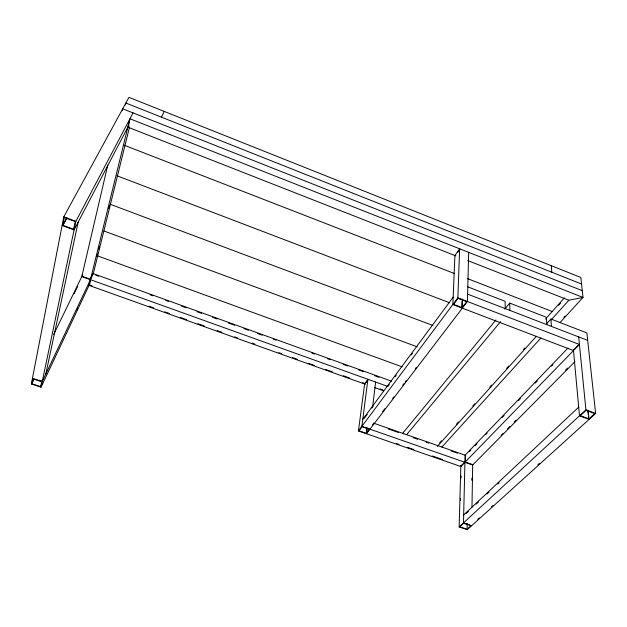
<?xml version="1.0" encoding="UTF-8"?>
<svg xmlns="http://www.w3.org/2000/svg" width="627" height="627" viewBox="0 0 627 627"><rect width="100%" height="100%" fill="white"/><g stroke="black" fill="none" stroke-linecap="round" stroke-linejoin="round"><path stroke-width="0.94" d="M471.982 507.267L472.672 464.662M471.817 480.227L471.849 478.291M467.107 529.306L471.057 525.732L463.674 523.255L459.771 526.852L467.107 529.306L467.225 523.435M568.054 347.977L465.093 455.186L463.486 522.918L471.684 525.669M465.32 462.068L465.469 455.672M468.682 252.352L467.436 301.509L366.481 433.735M546.344 324.081L550.906 319.01L586.88 332.929L595.65 413.467L467.295 529.643L459.152 526.915L460.853 465.305M460.492 500.44L460.539 498.489M461.096 477.939L461.151 475.987M462.138 307.653L466.7 301.658L458.078 298.35L453.572 304.377L462.138 307.653L462.405 298.985M461.895 307.606L462.107 300.976M457.851 297.833L579.426 344.466L460.821 466.519L358.448 430.945L457.851 297.833L459.646 248.786L454.912 255.526L452.851 304.534L573.486 350.587M403.357 433.955L403.514 432.222M372.618 407.064L375.628 382.07M366.254 433.375L369.381 429.268L362.1 426.736L359.02 430.859L366.254 433.375L366.967 427.622M366.92 431.36L367.14 429.566M358.448 430.945L364.624 384.006L367.931 379.304L361.873 426.36L472.664 464.991L574.959 361.654M89.865 283.686L41.068 387.157L31.35 383.912L63.774 216.864L128.958 97.357L580.845 277.463L583.024 297.441L559.911 322.693M31.891 383.795L32.87 378.763L41.688 381.718L40.637 386.718L31.891 383.795L34.023 379.382M62.786 225.305L64.299 217.53L75.193 221.55L73.578 229.27L62.786 225.305L66.964 217.569M41.068 387.157L75.883 221.339L133.034 112.884M45.81 374.045L78.163 222.123M107.781 165.058L81.8 276.57L387.807 386.444M122.281 110.673L122.72 108.8L582.287 290.677M125.416 104.936L125.862 103.032L581.558 284.023M89.473 283.96L90.319 280.52M129.75 119.843L128.127 126.458L128.919 124.938M96.934 256.757L97.632 253.911M98.8 249.178L99.497 246.34M108.832 208.462L109.529 205.625M32.439 378.316L42.236 381.6L93.305 273.654L129.554 126.944M40.637 386.718L41.891 384.069M76.933 309.871L77.764 308.1M90.539 278.443L92.733 273.803M161.445 117.163L164.211 111.41M74.041 293.781L77.442 286.774M31.35 383.912L32.204 382.149M53.687 334.512L82.639 274.853M73.578 229.27L74.48 227.546M128.747 125.486L74.088 229.913L62.097 225.508M62.912 225.336L66.689 218.345M366.168 382.501L367.657 380.385M457.726 252.336L459.857 249.311M362.774 419.353L453.156 297.174M364.295 418.28L367.195 414.361M371.835 408.099L372.994 406.531M388.074 386.177L389.234 384.617M395.034 376.788L396.193 375.22M411.273 354.866L412.433 353.299M372.556 424.808L373.739 423.256M382.619 411.61L384.986 408.506M392.674 398.419L393.858 396.867M402.73 385.221L403.913 383.669M405.097 382.117L406.28 380.565M415.152 368.927L416.336 367.375M402.714 433.249L495.926 319.95M504.759 309.127L509.727 303.084L546.368 317.254L546.846 324.645M406.664 434.636L500.518 321.706M545.49 319.049L564.331 297.888M558.571 305.349L560.522 303.17M439.605 442.968L441.557 440.789M456.527 424.118L458.478 421.947M472.797 405.998L474.749 403.819M489.718 387.149L491.67 384.978M506.64 368.3L508.599 366.129M523.569 349.458L524.87 348.009M437.34 446.408L536.414 336.237M551.172 319.903L568.854 300.247L583.024 297.441L129.922 118.769L89.05 285.403L365.384 384.28M441.886 447.051L540.921 337.961M563.775 317.481L565.099 316.039M469.537 451.448L470.893 450.037M474.96 445.805L476.998 443.689M485.815 434.527L487.171 433.116M502.086 417.606L504.116 415.489M518.357 400.684L520.394 398.568M535.309 383.066L537.339 380.95M551.58 366.144L552.936 364.734M461.033 465.947L464.725 462.146M573.744 349.897L579.089 344.395M501.091 435.357L503.152 433.273M507.267 429.111L510.01 426.336M514.124 422.175L516.178 420.09M565.562 370.126L567.615 368.049M463.674 514.947L578.697 407.15M466.214 513.474L468.361 511.467M476.23 504.108L478.377 502.102M486.96 494.068L489.099 492.062M497.681 484.036L499.116 482.696M459.152 526.915L585.924 409.87L578.682 336.903M477.798 519.219L479.247 517.902M491.56 506.741L493.01 505.425M537.919 464.709L539.369 463.4M588.988 418.891L594.835 413.585L586.088 410.356L580.296 415.693L588.988 418.891L588.095 410.144M39.282 380.174L41.923 381.059M466.19 462.373L472.288 464.497M396.295 443.446L399.07 444.41M407.393 447.302L413.867 449.551M432.364 455.986L442.537 459.52M373.574 423.139L465.093 455.186M388.152 428.892L398.325 432.45M413.115 437.63L417.731 439.253M426.054 442.16L428.829 443.132M451.017 450.899L457.483 453.164M89.261 284.815L92.028 285.802M149.077 306.227L153.678 307.873M164.721 311.823L169.321 313.476M180.364 317.427L186.807 319.731M197.85 323.681L204.292 325.993M217.177 330.601L221.778 332.247M234.655 336.856L237.421 337.851M252.14 343.118L254.899 344.105M278.827 352.672L281.586 353.659M292.629 357.609L297.229 359.255M308.272 363.213L314.715 365.517M325.758 369.468L332.2 371.772M343.243 375.73L349.686 378.034M362.571 382.642L365.329 383.63M380.048 388.905L382.815 389.892M374.601 387.58L383.81 390.872M82.38 276.421L90.17 279.219M93.305 273.654L391.632 381.192M95.853 275.237L98.611 276.233M150.096 294.784L152.855 295.779M165.724 300.419L168.483 301.407M181.36 306.047L185.953 307.7M196.988 311.682L201.588 313.335M212.616 317.309L217.216 318.971M228.252 322.944L234.686 325.264M243.879 328.579L248.472 330.233M257.666 333.548L262.266 335.202M273.301 339.176L276.06 340.171M311.917 353.095L314.676 354.09M327.545 358.722L330.304 359.718M343.173 364.358L347.773 366.011M358.809 369.993L363.401 371.646M374.437 375.62L379.029 377.282M97.177 255.738L402.126 366.842M589.145 419.361L579.497 415.811L573.415 349.827M103.996 231.01L417.308 346.872M63.774 216.864L75.883 221.339M585.924 409.87L595.65 413.467M110.258 204.292L432.857 325.46M116.951 175.748L449.575 302.763M467.624 294.126L587.695 340.383M124.13 145.198L454.591 273.599M467.374 278.56L552.269 311.548M467.805 286.868L505.111 301.297L505.244 308.617M127.869 127.171L455.876 255.91M467.718 260.558L568.854 300.247M587.828 410.944L588.181 414.408M588.447 417.01L588.62 418.742M551.313 265.691L551.799 272.196M550.906 319.01L551.415 326.408M509.727 303.084L509.9 310.412"/></g></svg>
